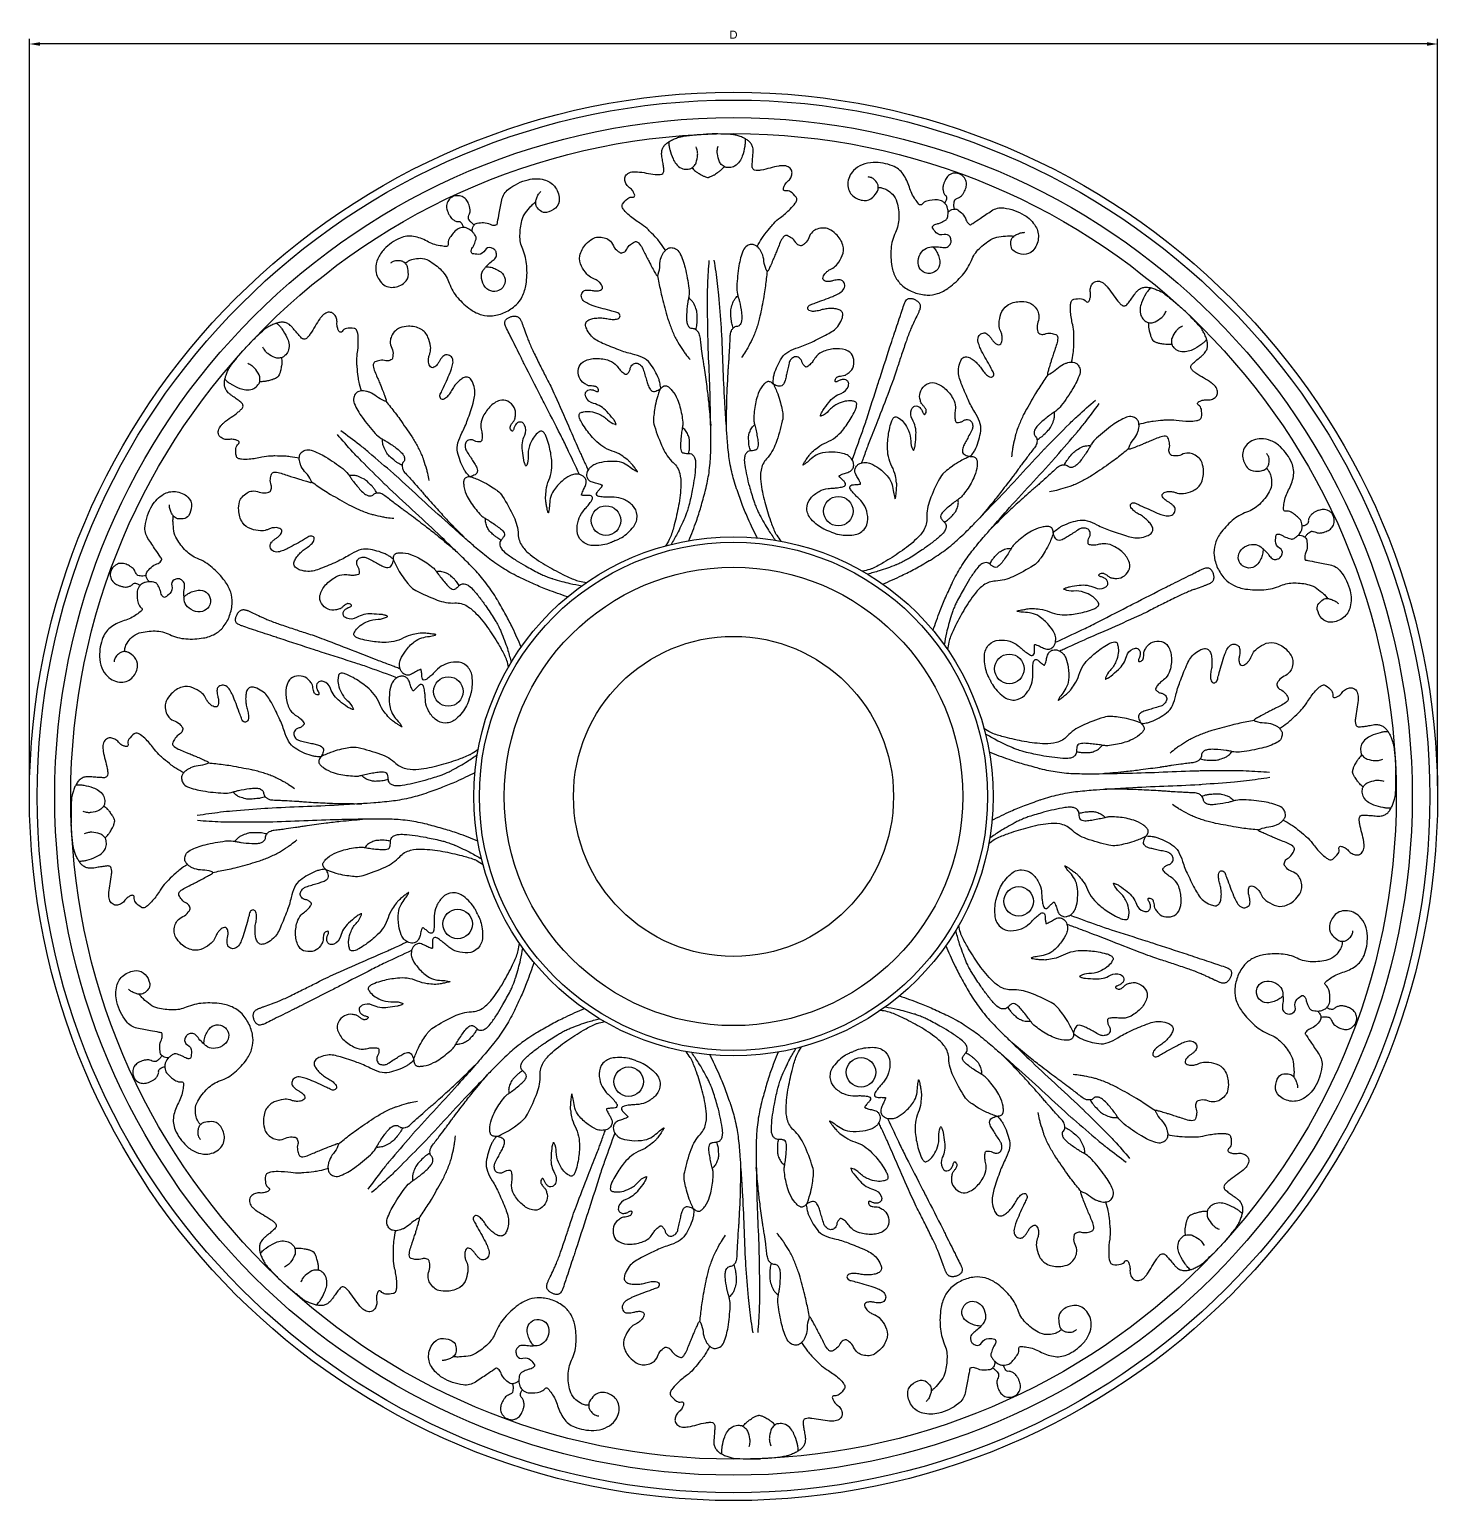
# Model space of a CAD drawing. Header units: millimetres. Extents: x 96 to 279, y 61 to 183.
# Drawn here: x 193.56 to 210.06, y 114.85 to 132.09 of the extents above; entities that cross this region are included whole.
import ezdxf

# ---------------------------------------------------------------- set-up
doc = ezdxf.new("R2010")
doc.units = ezdxf.units.MM
doc.layers.add('DIMENSIONS', color=4, linetype='Continuous')
doc.layers.add('PART', color=7, linetype='Continuous')
doc.styles.get("Standard").update_dxf_attribs({"font": 'arial.ttf'})
doc.dimstyles.new('BALMER1', dxfattribs={"dimscale": 0, "dimtxt": 0.09375, "dimasz": 0.125, "dimexe": 0.0625, "dimexo": 0.125, "dimgap": 0.0625, "dimtad": 1, "dimdec": 4, "dimlfac": -1, "dimzin": 3, "dimdsep": 46, "dimlunit": 4, "dimtxsty": 'Standard', "dimcen": 0.0625, "dimdle": 0.0625, "dimclrd": 256, "dimclre": 256, "dimclrt": 256, "dimadec": 0, "dimazin": 0, "dimtfac": 0.75, "dimtdec": 4, "dimtix": 1, "dimtmove": 2, "dimatfit": 3, "dimfxl": 1, "dimtolj": 1, "dimtzin": 3, "dimarcsym": 0})

# ---------------------------------------------------------------- blocks, each defined once
blk = doc.blocks.new('*D187')
at = {"layer": 'Defpoints', "color": 0, "transparency": 16777216}
for p in [(193.561, 131.918), (193.561, 123.102), (210.061, 123.102)]:
    blk.add_point(p, dxfattribs=at)
at = {"layer": 'DIMENSIONS', "lineweight": -2, "transparency": 16777216}
for p, q in [((193.561, 123.227), (193.561, 131.98)), ((209.936, 131.918), (193.686, 131.918)), ((210.061, 123.227), (210.061, 131.98))]:
    blk.add_line(p, q, dxfattribs=at)
at = {"layer": 'DIMENSIONS', "transparency": 16777216}
for points in [[(193.686, 131.939), (193.686, 131.897), (193.561, 131.918)], [(209.936, 131.939), (209.936, 131.897), (210.061, 131.918)]]:
    blk.add_solid(points, dxfattribs=at)
at = {"layer": 'DIMENSIONS', "transparency": 16777216, "insert": (201.811, 132.027), "char_height": 0.0938, "attachment_point": 5}
blk.add_mtext('\\A1;D', dxfattribs=at)
blk = doc.blocks.new('BALMERREPEAT292VIA')
at = {"layer": 'PART', "flags": 128}
for points in [[(-4.36, 4.751, -0.016654), (-4.387, 4.855, -0.028179), (-4.398, 4.918, -0.004293), (-4.41, 5.034, -0.01066), (-4.413, 5.08, -0.050448), (-4.408, 5.186, 0.035098), (-4.396, 5.337, 0.043156), (-4.403, 5.425, 0.089551), (-4.417, 5.465, 0.230643), (-4.445, 5.484, 0.082701), (-4.536, 5.482, 0.213001), (-4.585, 5.448, -0.477391), (-4.617, 5.443, -0.09164), (-4.627, 5.458, -0.04259), (-4.641, 5.493, -0.091889), (-4.646, 5.546, 0.091286), (-4.651, 5.599, 0.104125), (-4.675, 5.644, 0.132298), (-4.708, 5.668, 0.164082), (-4.761, 5.669, 0.134071), (-4.815, 5.635, 0.008869), (-4.838, 5.609, 0.021009), (-4.847, 5.597, 0.031192), (-4.903, 5.509, -0.030715), (-4.959, 5.419, -0.008489), (-4.971, 5.402, -0.008234), (-4.984, 5.386, -0.098071), (-5.012, 5.362, -0.161215), (-5.034, 5.358, -0.071556), (-5.05, 5.363, -0.089528), (-5.06, 5.37, -0.011025), (-5.079, 5.39, -0.005599), (-5.116, 5.431, -0.008674), (-5.156, 5.479, 0.015389), (-5.179, 5.506, 0.036322), (-5.193, 5.519, 0.027205), (-5.215, 5.535, 0.041795), (-5.233, 5.545, 0.041745), (-5.254, 5.551, 0.03572), (-5.274, 5.555, 0.034007), (-5.295, 5.556, 0.025824), (-5.315, 5.554, 0.021745), (-5.338, 5.549, 0.034672), (-5.374, 5.538, 0.024659), (-5.422, 5.517, 0.020907), (-5.467, 5.492, 0.030305), (-5.497, 5.471, 0.018934), (-5.514, 5.457, 0.002968), (-5.618, 5.359, 0.012049), (-5.651, 5.326, 0.006645), (-5.709, 5.264)], [(-5.354, 5.546, -0.024319), (-5.316, 5.509, -0.032075), (-5.291, 5.477, -0.040549), (-5.233, 5.378, -0.066233), (-5.211, 5.311, -0.107406), (-5.213, 5.232, -0.131683), (-5.245, 5.175, -0.028287), (-5.267, 5.154, -0.058108), (-5.28, 5.145, -0.05727), (-5.296, 5.14, -0.033914), (-5.325, 5.135, -0.121085), (-5.373, 5.142, -0.060904), (-5.456, 5.189, -0.069241), (-5.485, 5.216, -0.051238), (-5.514, 5.262)], [(-3.096, 3.751, -0.027104), (-3.137, 3.8, -0.039698), (-3.161, 3.837, -0.06744), (-3.233, 4.033, -0.127014), (-3.229, 4.144, -0.049162), (-3.182, 4.259, 0.036374), (-3.116, 4.412, 0.010706), (-3.052, 4.606, 0.027043), (-3.033, 4.684, 0.078741), (-3.031, 4.758, 0.064682), (-3.053, 4.845, 0.07422), (-3.082, 4.893, 0.142394), (-3.106, 4.91, 0.140379), (-3.143, 4.912, 0.102374), (-3.188, 4.89, 0.035623), (-3.233, 4.851, 0.034745), (-3.273, 4.805, 0.042663), (-3.305, 4.755, -0.041744), (-3.337, 4.703, -0.062218), (-3.374, 4.665, -0.113411), (-3.401, 4.652, -0.327203), (-3.434, 4.666, -0.245697), (-3.436, 4.712, -0.006484), (-3.423, 4.738, 0.006058), (-3.41, 4.767, 0.001678), (-3.364, 4.866, 0.001687), (-3.32, 4.966, 0.031697), (-3.304, 5.008, 0.022274), (-3.288, 5.071, 0.168498), (-3.297, 5.137, 0.212081), (-3.339, 5.171, 0.073676), (-3.368, 5.175, 0.134828), (-3.384, 5.17, 0.048454), (-3.406, 5.153, 0.040274), (-3.428, 5.128, 0.042772), (-3.446, 5.101, -0.036172), (-3.466, 5.068, -0.068128), (-3.498, 5.035, -0.114072), (-3.523, 5.023, -0.293607), (-3.551, 5.033, -0.142507), (-3.572, 5.087, -0.024808), (-3.573, 5.122, -0.039319), (-3.57, 5.144, -0.043144), (-3.565, 5.166, 0.026135), (-3.554, 5.2, 0.09728), (-3.55, 5.272, 0.061595), (-3.58, 5.381, 0.171197), (-3.662, 5.474, 0.137772), (-3.81, 5.508, 0.071999), (-3.91, 5.49, 0.117713), (-3.962, 5.456, 0.080032), (-4.007, 5.393, 0.100662), (-4.022, 5.333, 0.132498), (-4.004, 5.25, -0.144479), (-3.99, 5.172, -0.021554), (-3.994, 5.138, -0.080074), (-3.997, 5.129, -0.10543), (-4.005, 5.12, -0.053341), (-4.026, 5.108, -0.184437), (-4.074, 5.105, 0.124341), (-4.144, 5.108, 0.052299), (-4.202, 5.09, 0.173349), (-4.216, 5.078, 0.151629), (-4.221, 5.046, 0.06806), (-4.203, 4.978, 0.004669), (-4.174, 4.909, -0.008009), (-4.157, 4.869, -0.000167), (-4.134, 4.813, -0.000209), (-4.116, 4.769, -0.002276), (-4.09, 4.702, -0.003247), (-4.072, 4.655, -0.047173), (-4.068, 4.642, -0.08382), (-4.068, 4.635, -0.185092), (-4.071, 4.63, -0.182832), (-4.076, 4.629, -0.072152), (-4.078, 4.629, -0.010375), (-4.093, 4.635, -0.079903), (-4.182, 4.687, 0.086459), (-4.264, 4.735, 0.030367), (-4.3, 4.746, 0.03204), (-4.335, 4.752, 0.059868), (-4.357, 4.751, 0.037628), (-4.392, 4.744, 0.151853), (-4.425, 4.722, 0.112888), (-4.449, 4.674, 0.158431), (-4.443, 4.604, 0.058014), (-4.351, 4.442, 0.026009), (-4.198, 4.253, 0.070217), (-4.129, 4.195, 0.014761), (-4.086, 4.17, -0.018228), (-4.051, 4.15, -0.018949), (-3.944, 4.075, -0.036449), (-3.893, 4.031, -0.029093), (-3.876, 4.011, -0.034385), (-3.864, 3.993, -0.064312), (-3.858, 3.978, -0.043953), (-3.854, 3.955, -0.212383), (-3.866, 3.92, 0.185384), (-3.882, 3.88, 0.034033), (-3.88, 3.849, 0.074856), (-3.876, 3.835, 0.036022), (-3.862, 3.808, 0.040561), (-3.845, 3.786, 0.004564), (-3.798, 3.735, -0.00463), (-3.751, 3.683, -0.000234), (-3.677, 3.6, -0.001523), (-3.665, 3.587, -0.006217), (-3.627, 3.542, 0.002615), (-3.588, 3.497, 0.004354), (-3.585, 3.493, 0.000095), (-3.437, 3.329, 0.008033), (-3.32, 3.203, 0.005334), (-3.139, 3.019)], [(-5.296, 5.142, -0.0287), (-5.293, 5.084, -0.042328), (-5.297, 5.045, -0.004666), (-5.306, 4.995, -0.019757), (-5.308, 4.984, -0.023906), (-5.319, 4.951, -0.031347), (-5.33, 4.928, -0.027259), (-5.331, 4.926, -0.00765), (-5.335, 4.92)], [(-4.073, 4.629, -0.007634), (-3.965, 4.494, -0.01407), (-3.909, 4.419, -0.00121), (-3.771, 4.218, -0.012404), (-3.759, 4.198, -0.009111), (-3.724, 4.139, -0.009443), (-3.693, 4.081, -0.012927), (-3.662, 4.018, -0.014258), (-3.638, 3.96, -0.015325), (-3.632, 3.942, -0.00254), (-3.598, 3.833, -0.021614), (-3.586, 3.786, -0.012094), (-3.57, 3.702)], [(-1.386, 2.997, -0.022521), (-1.428, 2.977, -0.02676), (-1.464, 2.963, -0.046215), (-1.552, 2.944, -0.041273), (-1.653, 2.94, -0.181268), (-1.777, 2.993, -0.18833), (-1.832, 3.111, -0.086684), (-1.818, 3.237, -0.098336), (-1.766, 3.336, -0.016124), (-1.726, 3.383, 0.021755), (-1.696, 3.419, 0.021921), (-1.661, 3.47, 0.06622), (-1.652, 3.489, 0.241788), (-1.656, 3.512, 0.205958), (-1.679, 3.525, 0.039938), (-1.711, 3.526, -0.029858), (-1.753, 3.526, -0.005152), (-1.776, 3.528, -0.071192), (-1.778, 3.528, -0.246742), (-1.78, 3.531, -0.124658), (-1.78, 3.538, -0.018798), (-1.779, 3.54, -0.002777), (-1.774, 3.555, -0.034881), (-1.75, 3.607, 0.037732), (-1.729, 3.656, 0.124687), (-1.725, 3.691, 0.107718), (-1.74, 3.73, 0.08747), (-1.761, 3.752, 0.074356), (-1.792, 3.768, 0.061355), (-1.82, 3.774, 0.044855), (-1.859, 3.775, 0.103143), (-1.916, 3.758, 0.054548), (-2.008, 3.694, 0.065792), (-2.109, 3.582, 0.099395), (-2.147, 3.489, 0.044385), (-2.157, 3.4, -0.057872), (-2.167, 3.332, -0.003566), (-2.169, 3.322, -0.183909), (-2.169, 3.322, -0.409742), (-2.171, 3.322, -0.066306), (-2.173, 3.328, -0.01493), (-2.175, 3.334, -0.008448), (-2.178, 3.345, -0.008907), (-2.185, 3.376, -0.0056), (-2.194, 3.425, -0.012704), (-2.198, 3.452, -0.009928), (-2.202, 3.487, -0.040954), (-2.202, 3.506, -0.008941), (-2.194, 3.59, -0.074197), (-2.163, 3.704, 0.072313), (-2.131, 3.822, 0.056835), (-2.13, 3.939, 0.037913), (-2.161, 4.112, 0.023037), (-2.19, 4.204, 0.048605), (-2.209, 4.245, 0.069021), (-2.231, 4.272, 0.133172), (-2.247, 4.28, 0.170021), (-2.261, 4.279, 0.057178), (-2.296, 4.256, 0.082101), (-2.348, 4.199, 0.061823), (-2.391, 4.107, 0.097919), (-2.406, 3.982, -0.120688), (-2.423, 3.881, -0.008021), (-2.429, 3.87, -0.243446), (-2.429, 3.869, -0.298668), (-2.431, 3.87, -0.040033), (-2.44, 3.886, -0.016903), (-2.445, 3.898, -0.009475), (-2.453, 3.92, -0.039276), (-2.457, 3.938, -0.006327), (-2.474, 4.052, -0.149751), (-2.446, 4.232, 0.238521), (-2.447, 4.35, 0.082368), (-2.466, 4.375, 0.134466), (-2.484, 4.385, 0.139), (-2.519, 4.383, 0.147092), (-2.546, 4.364, 0.024214), (-2.559, 4.345, 0.040271), (-2.566, 4.332, 0.05829), (-2.572, 4.313, -0.067612), (-2.577, 4.296, -0.074512), (-2.584, 4.285, -0.117236), (-2.591, 4.281, -0.292156), (-2.599, 4.283, -0.104261), (-2.612, 4.301, -0.055413), (-2.617, 4.32, -0.113807), (-2.616, 4.33, -0.034108), (-2.613, 4.339, -0.017415), (-2.604, 4.357, -0.052064), (-2.586, 4.383, 0.047686), (-2.566, 4.412, 0.077681), (-2.562, 4.423, 0.019586), (-2.554, 4.47, 0.162132), (-2.571, 4.558, 0.139911), (-2.645, 4.63, 0.203089), (-2.738, 4.639, 0.131752), (-2.856, 4.563, 0.078591), (-2.941, 4.436, 0.12053), (-2.96, 4.337, 0.050482), (-2.95, 4.272, -0.067183), (-2.944, 4.222, -0.037783), (-2.949, 4.171, -0.164106), (-2.955, 4.16, -0.168261), (-2.965, 4.155, -0.049407), (-3.001, 4.156, -0.113463), (-3.033, 4.167, 0.110693), (-3.066, 4.179, 0.164148), (-3.115, 4.169, 0.195551), (-3.14, 4.135, 0.099379), (-3.144, 4.089, 0.110154), (-3.13, 4.05, 0.000236), (-3.092, 3.991, 0.00025), (-3.057, 3.936, 0.000147), (-3.041, 3.911, -0.000133), (-3.026, 3.887, -0.073634), (-3.003, 3.836, -0.119876), (-3.002, 3.801, -0.180252), (-3.017, 3.778, -0.083784), (-3.068, 3.751, -0.077485), (-3.107, 3.744, 0.125404), (-3.13, 3.738, 0.036829), (-3.145, 3.729, 0.068377), (-3.151, 3.722, 0.066997), (-3.156, 3.714, 0.035401), (-3.161, 3.696, 0.070229), (-3.163, 3.678, 0.026996), (-3.158, 3.63, 0.081554), (-3.119, 3.514, 0.054457), (-3.017, 3.361, 0.012551), (-2.956, 3.292, 0.053362), (-2.939, 3.277, 0.019577), (-2.901, 3.253, -0.012775), (-2.843, 3.217, -0.009947), (-2.783, 3.176, -0.01065), (-2.729, 3.136, -0.0965), (-2.688, 3.088, -0.224383), (-2.685, 3.059, -0.024019), (-2.689, 3.05, -0.016603), (-2.697, 3.036, -0.059061), (-2.716, 3.011, 0.064437), (-2.733, 2.987, 0.124026), (-2.739, 2.962, 0.094066), (-2.733, 2.929, 0.090063), (-2.71, 2.89, 0.05413), (-2.653, 2.839, 0.014453), (-2.546, 2.766, 0.01502), (-2.438, 2.701, 0.006226), (-2.281, 2.616, 0.021546), (-2.234, 2.594, 0.009685), (-2.175, 2.57, 0.012171), (-2.127, 2.553, 0.006917), (-2.117, 2.55, 0.000619), (-2.013, 2.52, 0.016686), (-1.916, 2.496, 0.011641), (-1.776, 2.469)], [(-1.944, 2.338, -0.011809), (-2.177, 2.421, -0.016996), (-2.336, 2.487, -0.000656), (-2.51, 2.568, -0.008175), (-2.524, 2.574, -0.011358), (-2.619, 2.625, -0.012312), (-2.704, 2.675, -0.012366), (-2.797, 2.737, -0.014697), (-2.873, 2.794, -0.004893), (-2.959, 2.864, -0.005643), (-3.033, 2.926, -0.002508), (-3.154, 3.032, -0.001578), (-3.345, 3.201, -0.005535), (-3.652, 3.48, 0.005581), (-3.958, 3.76, 0.004374), (-3.983, 3.782, 0.000379), (-4.273, 4.03, 0.013248), (-4.382, 4.119, 0.006816), (-4.602, 4.284)], [(-3.882, 3.877, -0.022076), (-3.936, 3.907, -0.034034), (-3.968, 3.931, -0.010196), (-4.023, 3.978, -0.025194), (-4.043, 3.998, -0.050909), (-4.061, 4.022, -0.020771), (-4.095, 4.085, -0.070028), (-4.107, 4.123, -0.04529), (-4.112, 4.185)], [(-3.096, 3.751, -0.026632), (-2.969, 3.702, -0.033224), (-2.872, 3.651, -0.007012), (-2.797, 3.603, -0.01732), (-2.767, 3.582, -0.089621), (-2.706, 3.515, -0.029671), (-2.574, 3.275, -0.10101), (-2.523, 3.071, 0.146313), (-2.475, 2.931, 0.069534), (-2.382, 2.834, 0.038113), (-2.179, 2.697, 0.01628), (-1.975, 2.589, 0.025421), (-1.839, 2.531, 0.037514), (-1.806, 2.522, 0.015106), (-1.721, 2.507)], [(-2.725, 3.004, -0.023363), (-2.771, 3.032, -0.034294), (-2.8, 3.054, -0.009528), (-2.844, 3.094, -0.027273), (-2.858, 3.109, -0.053768), (-2.871, 3.127, -0.021342), (-2.895, 3.177, -0.068456), (-2.903, 3.207, -0.045057), (-2.905, 3.254)]]:
    blk.add_lwpolyline(points, format="xyb", dxfattribs=at)
blk = doc.blocks.new('BALMERREPEAT292VIB')
at = {"layer": 'PART', "flags": 128}
for points in [[(-3.06, 6.617, -0.088768), (-3.059, 6.654, -0.099801), (-3.046, 6.684, -0.027528), (-3.034, 6.699, -0.049137), (-3.026, 6.707, -0.125743), (-3.002, 6.717, -0.043443), (-2.928, 6.723, -0.119973), (-2.851, 6.703, 0.168954), (-2.794, 6.694, 0.041356), (-2.772, 6.699, 0.264293), (-2.77, 6.702, 0.001355), (-2.769, 6.707, -0.00035), (-2.765, 6.729, -0.000539), (-2.745, 6.832, -0.000354), (-2.714, 6.99, -0.182196), (-2.637, 7.114, -0.102047), (-2.407, 7.226, -0.124273), (-2.22, 7.226, -0.161667), (-2.097, 7.148, -0.162054), (-2.041, 7.001, -0.223358), (-2.086, 6.894, -0.134377), (-2.191, 6.841, -0.226647), (-2.26, 6.859, -0.062408), (-2.307, 6.908, -0.137903), (-2.317, 6.937, -0.016323), (-2.318, 6.961, -0.042179), (-2.318, 6.97, -0.041786), (-2.313, 6.99, -0.018045), (-2.297, 7.034, -0.054117), (-2.284, 7.057, -0.035705), (-2.259, 7.088)], [(-3.845, 6.244, -0.028977), (-3.824, 6.263, -0.038482), (-3.807, 6.274, -0.076166), (-3.754, 6.296, -0.053886), (-3.672, 6.305, -0.131628), (-3.57, 6.278, -0.073603), (-3.422, 6.163, -0.107958), (-3.33, 6.012, 0.097456), (-3.232, 5.843, 0.058027), (-3.079, 5.704, 0.084735), (-2.95, 5.642, 0.098809), (-2.824, 5.632, 0.081179), (-2.676, 5.673, 0.075823), (-2.548, 5.759, 0.095464), (-2.475, 5.857, 0.076436), (-2.43, 6.001, 0.053485), (-2.422, 6.215, 0.085743), (-2.47, 6.412, -0.106999), (-2.502, 6.573, -0.05648), (-2.48, 6.746, -0.100718), (-2.438, 6.836, -0.02005), (-2.373, 6.915, -0.040482), (-2.336, 6.95, -0.000173), (-2.324, 6.961, -0.001203), (-2.322, 6.962, -0.002878), (-2.32, 6.964, -0.001139), (-2.316, 6.967)], [(-3.037, 6.697, -0.049245), (-3.067, 6.719, -0.056413), (-3.089, 6.743, -0.015438), (-3.105, 6.765, -0.095585), (-3.106, 6.77, -0.065182), (-3.107, 6.777, -0.023792), (-3.104, 6.796, -0.077266), (-3.095, 6.825, 0.08969), (-3.087, 6.851, 0.057626), (-3.087, 6.876, 0.03761), (-3.094, 6.913, 0.029017), (-3.104, 6.943, 0.029886), (-3.117, 6.97, 0.050638), (-3.133, 6.994, 0.049833), (-3.154, 7.015, 0.07448), (-3.179, 7.029, 0.062204), (-3.211, 7.037, 0.052424), (-3.25, 7.038, 0.071867), (-3.279, 7.031, 0.021771), (-3.297, 7.023, 0.036159), (-3.308, 7.017, 0.034599), (-3.318, 7.009, 0.022239), (-3.332, 6.995, 0.069738), (-3.348, 6.971, 0.061253), (-3.359, 6.94, 0.055205), (-3.362, 6.91, 0.058585), (-3.359, 6.882, 0.029626), (-3.351, 6.856, 0.02479), (-3.338, 6.825, 0.030379), (-3.32, 6.793, 0.042038), (-3.304, 6.773, 0.063002), (-3.288, 6.76, 0.033076), (-3.255, 6.741, 0.145781), (-3.22, 6.736, -0.221296), (-3.198, 6.729, -0.060487), (-3.19, 6.721, -0.028893), (-3.178, 6.701, -0.045122), (-3.172, 6.685, -0.038387), (-3.167, 6.665)], [(-2.903, 6.206, -0.028699), (-2.869, 6.204, -0.032141), (-2.839, 6.199, -0.051818), (-2.783, 6.179, -0.047141), (-2.727, 6.145, -0.204369), (-2.677, 6.061, -0.200601), (-2.703, 5.964, -0.06207), (-2.724, 5.943, -0.055913), (-2.752, 5.926, -0.19976), (-2.843, 5.922, -0.173405), (-2.924, 5.989, -0.135334), (-2.953, 6.097, -0.175171), (-2.923, 6.179, -0.006474), (-2.898, 6.207, -0.009336), (-2.881, 6.226, -0.046307), (-2.826, 6.274, 0.063854), (-2.787, 6.31, 0.153208), (-2.777, 6.335, 0.093063), (-2.782, 6.379, 0.147318), (-2.8, 6.406, 0.102658), (-2.841, 6.429, 0.359654), (-2.91, 6.399, -0.278958), (-2.99, 6.351, -0.061547), (-3.06, 6.359, -0.288362), (-3.071, 6.371, -0.058616), (-3.073, 6.39, -0.077679), (-3.07, 6.404, -0.057976), (-3.057, 6.431, 0.04288), (-3.038, 6.467, 0.032313), (-3.017, 6.529, 0.111493), (-3.016, 6.548, 0.062449), (-3.019, 6.559, 0.033481), (-3.029, 6.578, 0.040477), (-3.05, 6.605, 0.03728), (-3.076, 6.631, 0.055739), (-3.1, 6.647, 0.044329), (-3.134, 6.661, 0.077465), (-3.156, 6.665, 0.043078), (-3.194, 6.661, 0.143879), (-3.252, 6.632, 0.072444), (-3.331, 6.533, 0.172048), (-3.343, 6.47, -0.387578), (-3.361, 6.444, -0.087153), (-3.372, 6.443, -0.014972), (-3.439, 6.452, -0.085065), (-3.591, 6.505, 0.081953), (-3.748, 6.56, 0.147274), (-3.906, 6.542, 0.101352), (-4.094, 6.41, 0.089508), (-4.168, 6.298, 0.1015), (-4.191, 6.182, 0.191196), (-4.126, 6.019, 0.226903), (-3.986, 5.965, 0.15933), (-3.854, 6.02, 0.21844), (-3.81, 6.117, 0.061944), (-3.821, 6.206, 0.138411), (-3.842, 6.241, 0.018704), (-3.856, 6.255, 0.034245), (-3.865, 6.261, 0.104705), (-3.901, 6.274, 0.066101), (-3.961, 6.275, 0.082269), (-3.987, 6.267, 0.057968), (-4.018, 6.247)], [(-1.806, 3.772, 0.003901), (-1.95, 4.081, 0.007738), (-2.025, 4.234, 0.000204), (-2.22, 4.612, -0.001057), (-2.257, 4.685, -0.000189), (-2.452, 5.068, -0.001342), (-2.479, 5.122, -0.000372), (-2.492, 5.149, -0.000047), (-2.596, 5.357, -0.000509), (-2.62, 5.405, -0.000315), (-2.659, 5.483, -0.034056), (-2.674, 5.521, -0.052151), (-2.68, 5.546, -0.081468), (-2.679, 5.56, -0.075399), (-2.674, 5.574, -0.052749), (-2.665, 5.587, -0.052976), (-2.653, 5.598, -0.029908), (-2.637, 5.609, -0.034067), (-2.622, 5.616, -0.028099), (-2.605, 5.622, -0.027331), (-2.586, 5.626, -0.038145), (-2.569, 5.627, -0.03831), (-2.551, 5.626, -0.054705), (-2.535, 5.622, -0.061649), (-2.522, 5.615, -0.045746), (-2.51, 5.605, -0.050267), (-2.501, 5.593, -0.02), (-2.49, 5.575, -0.035403), (-2.485, 5.564, -0.006262), (-2.473, 5.531, 0.003619), (-2.461, 5.498, 0.001054), (-2.43, 5.412, 0.002257), (-2.415, 5.372, 0.009488), (-2.394, 5.32, 0.007374), (-2.366, 5.255, 0.005475), (-2.335, 5.191, 0.002232), (-2.258, 5.034, 0.005929), (-2.186, 4.892, -0.009809), (-2.142, 4.806, -0.00629), (-2.091, 4.695, -0.001994), (-1.934, 4.34, -0.000612), (-1.883, 4.223, 0.005973), (-1.832, 4.107, 0.000815), (-1.799, 4.033, 0.00108), (-1.774, 3.978, 0.000059), (-1.773, 3.977, 0.000001), (-1.741, 3.905, 0.000359), (-1.727, 3.877, 0.00019), (-1.703, 3.823)]]:
    blk.add_lwpolyline(points, format="xyb", dxfattribs=at)
at = {"layer": 'PART'}
blk.add_circle((-1.494, 3.232), 0.173, dxfattribs=at)

msp = doc.modelspace()

# ---------------------------------------------------------------- linework, layer by layer
for radius in [8.25, 8.15895, 7.95289, 7.76539, 3.04101, 2.97759, 2.68546, 1.875]:
    msp.add_circle((201.81125, 123.10227), radius)

# ---------------------------------------------------------------- block references
for name, rotation in [('BALMERREPEAT292VIB', 315), ('BALMERREPEAT292VIA', 315), ('BALMERREPEAT292VIA', 270), ('BALMERREPEAT292VIB', 45), ('BALMERREPEAT292VIB', 270), ('BALMERREPEAT292VIA', 45), ('BALMERREPEAT292VIA', 224.9999999999999), ('BALMERREPEAT292VIB', 224.9999999999999), ('BALMERREPEAT292VIB', 90), ('BALMERREPEAT292VIA', 90), ('BALMERREPEAT292VIA', 180), ('BALMERREPEAT292VIA', 135), ('BALMERREPEAT292VIB', 135), ('BALMERREPEAT292VIB', 180)]:
    msp.add_blockref(name, (201.81125, 123.10227), dxfattribs=dict(rotation=rotation))
at = {"xscale": -1}
for rotation in [49.6374123463342, 4.6374123463342, 94.63741234633419, 319.6374123463342, 139.6374123463341, 274.6374123463341, 184.6374123463342, 229.6374123463342]:
    msp.add_blockref('BALMERREPEAT292VIA', (201.81125, 123.10227), dxfattribs=dict(at, rotation=rotation))
for name in ['BALMERREPEAT292VIB', 'BALMERREPEAT292VIA']:
    msp.add_blockref(name, (201.81125, 123.10227))

# ---------------------------------------------------------------- dimensions: what is measured, and where the dimension line sits
at = {"layer": 'DIMENSIONS'}
dim = msp.add_linear_dim(base=(193.56125, 131.91776), p1=(210.06125, 123.10227), p2=(193.56125, 123.10227), text='D', dimstyle='BALMER1', override={"dimscale": 1}, dxfattribs=at)
dim.commit()
dim.dimension.update_dxf_attribs({"geometry": '*D187', "text_midpoint": (201.81125, 132.02714)})

doc.saveas('drawing.dxf')
